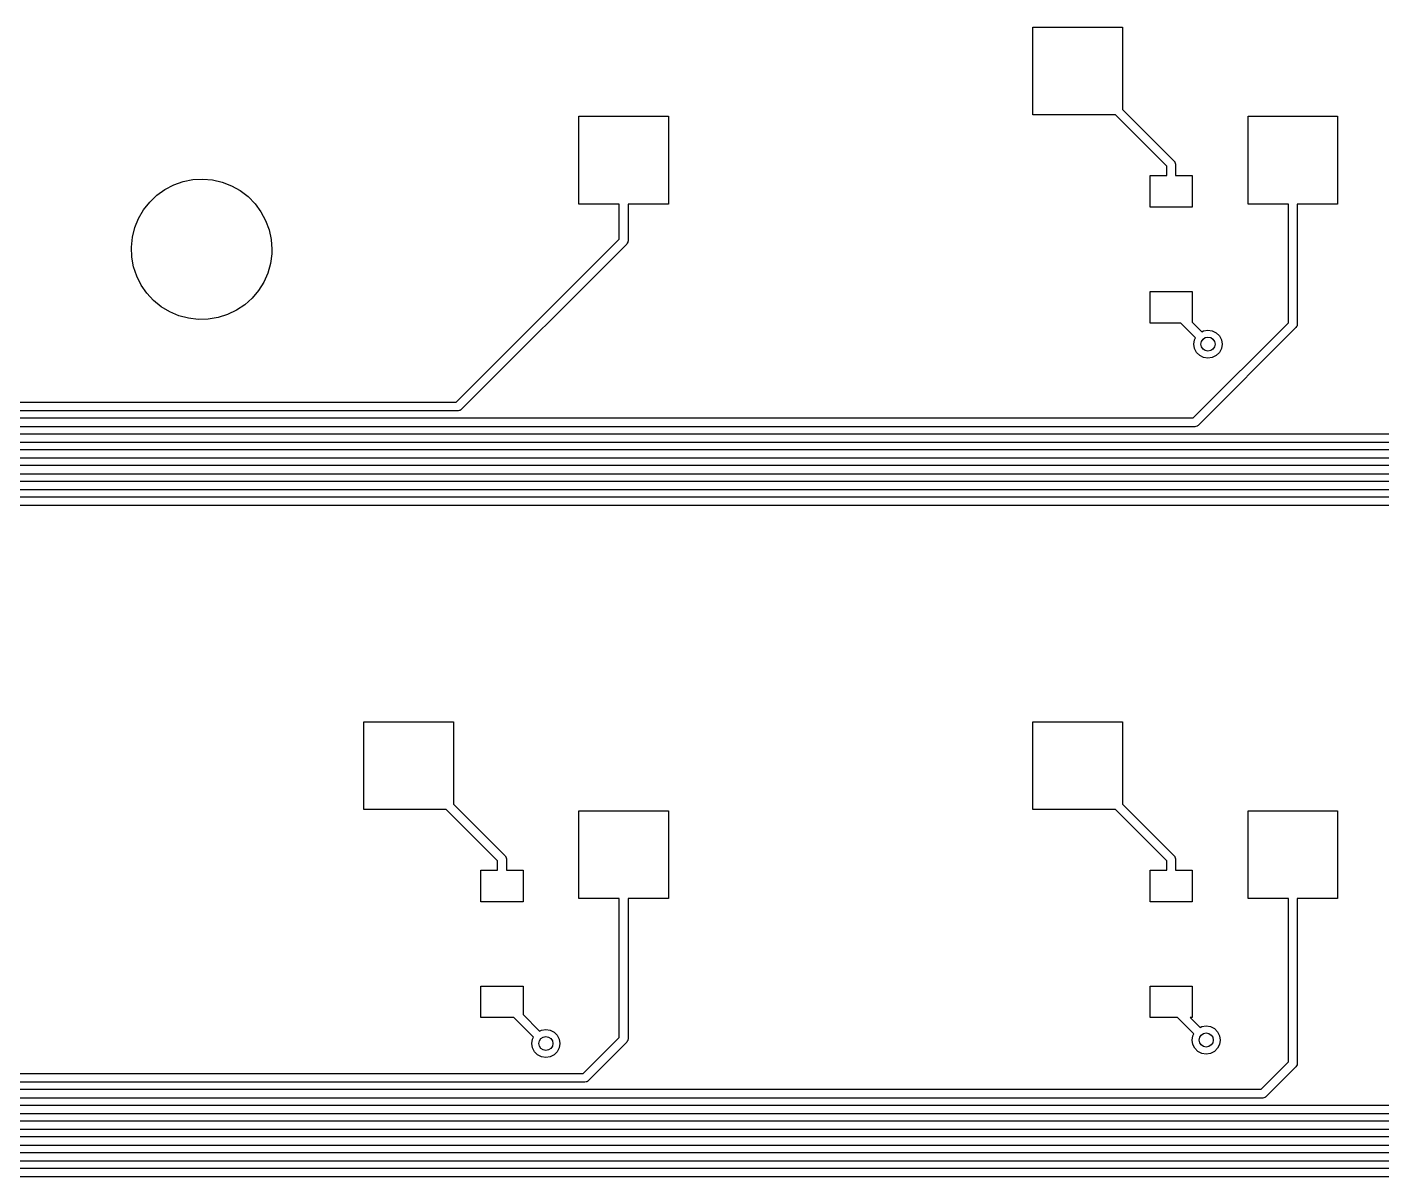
# Model space of a CAD drawing. Extents: x -27 to 355, y -108 to 35.
# Drawn here: x 14.03 to 52.6, y -26.42 to 6.33 of the extents above; entities that cross this region are included whole.
import ezdxf

# ---------------------------------------------------------------- set-up
doc = ezdxf.new("R2010")
doc.units = 0
doc.layers.add('BLACK', color=7, linetype='CONTINUOUS')

msp = doc.modelspace()

# ---------------------------------------------------------------- linework, layer by layer
at = {"layer": 'BLACK', "linetype": 'CONTINUOUS'}
for p, q in [((42.667, 3.83), (42.667, 6.33)), ((42.667, 6.33), (45.217, 6.33)), ((45.217, 6.33), (45.217, 3.98178)), ((45.217, 3.98178), (46.6884, 2.51039)), ((29.74, 1.29), (29.74, 3.79)), ((29.74, 3.79), (32.29, 3.79)), ((32.29, 3.79), (32.29, 1.29)), ((45.0152, 3.83), (42.667, 3.83)), ((46.475, 2.37022), (45.0152, 3.83)), ((48.79, 1.29), (48.79, 3.79)), ((48.79, 3.79), (51.34, 3.79)), ((51.34, 3.79), (51.34, 1.29)), ((46.475, 2.1), (46.475, 2.37022)), ((46.6884, 2.51039), (46.7017, 2.49255)), ((46.7017, 2.49255), (46.7052, 2.48953)), ((46.7052, 2.48953), (46.706, 2.48683)), ((46.706, 2.48683), (46.7099, 2.48164)), ((46.7099, 2.48164), (46.7163, 2.45154)), ((46.7163, 2.45154), (46.725, 2.422)), ((46.725, 2.422), (46.725, 2.1)), ((18.2057, 1.83551), (18.4723, 1.92911)), ((18.4723, 1.92911), (18.7493, 1.98423)), ((18.7493, 1.98423), (19.0314, 1.99975)), ((19.0314, 1.99975), (19.3129, 1.97538)), ((19.3129, 1.97538), (19.5881, 1.91159)), ((46, 1.2), (46, 2.1)), ((46, 2.1), (46.475, 2.1)), ((46.725, 2.1), (47.2, 2.1)), ((47.2, 2.1), (47.2, 1.2)), ((17.7252, 1.54103), (17.955, 1.70528)), ((17.955, 1.70528), (18.2057, 1.83551)), ((19.5881, 1.91159), (19.8516, 1.80965)), ((19.8516, 1.80965), (20.098, 1.67161)), ((20.098, 1.67161), (20.3226, 1.50022)), ((17.3458, 1.12417), (17.5207, 1.34603)), ((17.5207, 1.34603), (17.7252, 1.54103)), ((20.3226, 1.50022), (20.5208, 1.2989)), ((20.5208, 1.2989), (20.6887, 1.07165)), ((30.89, 1.29), (29.74, 1.29)), ((30.89, 0.28969), (30.89, 1.29)), ((32.29, 1.29), (31.14, 1.29)), ((31.14, 1.29), (31.14, 0.23791)), ((47.2, 1.2), (46, 1.2)), ((49.94, 1.29), (48.79, 1.29)), ((49.94, -2.08975), (49.94, 1.29)), ((51.34, 1.29), (50.19, 1.29)), ((50.19, 1.29), (50.19, -2.14152)), ((17.0979, 0.61803), (17.2039, 0.87988)), ((17.2039, 0.87988), (17.3458, 1.12417)), ((20.6887, 1.07165), (20.8228, 0.82303)), ((20.8228, 0.82303), (20.9206, 0.55798)), ((17.0298, 0.34386), (17.0979, 0.61803)), ((20.9206, 0.55798), (20.98, 0.2818)), ((17.001, 0.06282), (17.0298, 0.34386)), ((17.0121, -0.21947), (17.001, 0.06282)), ((20.98, 0.2818), (21, 0)), ((21, 0), (20.9961, -0.12558)), ((26.247, -4.35336), (30.89, 0.28969)), ((31.1034, 0.14952), (26.3871, -4.56675)), ((31.1182, 0.17655), (31.1034, 0.14952)), ((31.1349, 0.20241), (31.1182, 0.17655)), ((31.1358, 0.20881), (31.1349, 0.20241)), ((31.1371, 0.21128), (31.1358, 0.20881)), ((31.14, 0.23791), (31.1368, 0.21588)), ((31.1368, 0.21588), (31.1371, 0.21128)), ((17.0628, -0.49738), (17.0121, -0.21947)), ((20.9961, -0.12558), (20.9584, -0.40558)), ((17.1522, -0.76537), (17.0628, -0.49738)), ((17.2785, -1.01808), (17.1522, -0.76537)), ((20.8818, -0.67748), (20.7675, -0.93586)), ((20.9584, -0.40558), (20.8818, -0.67748)), ((17.4391, -1.25048), (17.2785, -1.01808)), ((20.7675, -0.93586), (20.618, -1.17557)), ((17.6309, -1.45794), (17.4391, -1.25048)), ((17.85, -1.6363), (17.6309, -1.45794)), ((20.4363, -1.39183), (20.2258, -1.58031)), ((20.618, -1.17557), (20.4363, -1.39183)), ((46, -2.1), (46, -1.2)), ((46, -1.2), (47.2, -1.2)), ((47.2, -1.2), (47.2, -2.07322)), ((18.092, -1.78201), (17.85, -1.6363)), ((18.3522, -1.89217), (18.092, -1.78201)), ((18.6252, -1.96457), (18.3522, -1.89217)), ((19.7362, -1.85955), (19.4669, -1.94474)), ((19.9909, -1.73726), (19.7362, -1.85955)), ((20.2258, -1.58031), (19.9909, -1.73726)), ((18.9058, -1.99778), (18.6252, -1.96457)), ((19.1882, -1.99112), (18.9058, -1.99778)), ((19.4669, -1.94474), (19.1882, -1.99112)), ((46.8732, -2.1), (46, -2.1)), ((47.2966, -2.52337), (46.8732, -2.1)), ((47.2, -2.07322), (47.4734, -2.34659)), ((47.2269, -4.80288), (49.94, -2.08975)), ((50.1534, -2.22991), (47.367, -5.01627)), ((47.5264, -2.31958), (47.65, -2.3)), ((47.65, -2.3), (47.7736, -2.31958)), ((50.1682, -2.20289), (50.1534, -2.22991)), ((50.1849, -2.17702), (50.1682, -2.20289)), ((50.1858, -2.17062), (50.1849, -2.17702)), ((50.1871, -2.16815), (50.1858, -2.17062)), ((50.19, -2.14152), (50.1868, -2.16355)), ((50.1868, -2.16355), (50.1871, -2.16815)), ((47.25, -2.7), (47.2696, -2.57639)), ((47.2696, -2.57639), (47.2966, -2.52337)), ((47.4734, -2.34659), (47.5264, -2.31958)), ((47.7736, -2.31958), (47.8851, -2.37639)), ((47.8851, -2.37639), (47.9736, -2.46489)), ((47.9736, -2.46489), (48.0304, -2.57639)), ((48.0304, -2.57639), (48.05, -2.7)), ((47.2696, -2.82361), (47.25, -2.7)), ((47.3264, -2.93511), (47.2696, -2.82361)), ((47.4149, -3.02361), (47.3264, -2.93511)), ((47.5264, -3.08042), (47.4149, -3.02361)), ((47.65, -3.1), (47.5264, -3.08042)), ((47.7736, -3.08042), (47.65, -3.1)), ((47.8851, -3.02361), (47.7736, -3.08042)), ((47.9736, -2.93511), (47.8851, -3.02361)), ((48.0304, -2.82361), (47.9736, -2.93511)), ((48.05, -2.7), (48.0304, -2.82361)), ((26.2987, -4.60336), (-6.22164, -4.60336)), ((-6.16986, -4.35336), (26.247, -4.35336)), ((26.3283, -4.59469), (26.2987, -4.60336)), ((26.3584, -4.58821), (26.3283, -4.59469)), ((26.3636, -4.58434), (26.3584, -4.58821)), ((26.3663, -4.58355), (26.3636, -4.58434)), ((26.3693, -4.58007), (26.3663, -4.58355)), ((26.3871, -4.56675), (26.3693, -4.58007)), ((-6.35606, -4.80288), (47.2269, -4.80288)), ((-6.54226, -5.2524), (65.4708, -5.2524)), ((47.2786, -5.05288), (-6.40784, -5.05288)), ((47.3082, -5.04421), (47.2786, -5.05288)), ((47.3383, -5.03773), (47.3082, -5.04421)), ((47.3435, -5.03386), (47.3383, -5.03773)), ((47.3462, -5.03307), (47.3435, -5.03386)), ((47.3492, -5.02959), (47.3462, -5.03307)), ((47.367, -5.01627), (47.3492, -5.02959)), ((-14.4758, -5.70192), (84.4412, -5.70192)), ((65.5225, -5.5024), (-6.59404, -5.5024)), ((-14.662, -6.15144), (112.453, -6.15144)), ((84.493, -5.95192), (-14.5276, -5.95192)), ((112.505, -6.40144), (-14.7138, -6.40144)), ((130.908, -6.85096), (-14.9, -6.85096)), ((-14.8482, -6.60096), (130.857, -6.60096)), ((150.3, -7.30048), (-15.1745, -7.30048)), ((-15.1227, -7.05048), (150.248, -7.05048)), ((23.617, -15.955), (23.617, -13.455)), ((23.617, -13.455), (26.167, -13.455)), ((26.167, -13.455), (26.167, -15.8032)), ((42.667, -15.955), (42.667, -13.455)), ((42.667, -13.455), (45.217, -13.455)), ((45.217, -13.455), (45.217, -15.8032)), ((26.167, -15.8032), (27.6384, -17.2746)), ((45.217, -15.8032), (46.6884, -17.2746)), ((25.9652, -15.955), (23.617, -15.955)), ((27.425, -17.4148), (25.9652, -15.955)), ((29.74, -18.495), (29.74, -15.995)), ((29.74, -15.995), (32.29, -15.995)), ((32.29, -15.995), (32.29, -18.495)), ((45.0152, -15.955), (42.667, -15.955)), ((46.475, -17.4148), (45.0152, -15.955)), ((48.79, -18.495), (48.79, -15.995)), ((48.79, -15.995), (51.34, -15.995)), ((51.34, -15.995), (51.34, -18.495)), ((27.6384, -17.2746), (27.6517, -17.2924)), ((27.6517, -17.2924), (27.6552, -17.2955)), ((27.6552, -17.2955), (27.656, -17.2982)), ((27.656, -17.2982), (27.6599, -17.3034)), ((27.6599, -17.3034), (27.6663, -17.3335)), ((27.6663, -17.3335), (27.675, -17.363)), ((46.6884, -17.2746), (46.7017, -17.2924)), ((46.7017, -17.2924), (46.7052, -17.2955)), ((46.7052, -17.2955), (46.706, -17.2982)), ((46.706, -17.2982), (46.7099, -17.3034)), ((46.7099, -17.3034), (46.7163, -17.3335)), ((46.7163, -17.3335), (46.725, -17.363)), ((26.95, -18.585), (26.95, -17.685)), ((26.95, -17.685), (27.425, -17.685)), ((27.425, -17.685), (27.425, -17.4148)), ((27.675, -17.363), (27.675, -17.685)), ((27.675, -17.685), (28.15, -17.685)), ((28.15, -17.685), (28.15, -18.585)), ((46, -18.585), (46, -17.685)), ((46, -17.685), (46.475, -17.685)), ((46.475, -17.685), (46.475, -17.4148)), ((46.725, -17.363), (46.725, -17.685)), ((46.725, -17.685), (47.2, -17.685)), ((47.2, -17.685), (47.2, -18.585)), ((30.89, -18.495), (29.74, -18.495)), ((30.89, -22.4466), (30.89, -18.495)), ((32.29, -18.495), (31.14, -18.495)), ((31.14, -18.495), (31.14, -22.4984)), ((49.94, -18.495), (48.79, -18.495)), ((49.94, -23.1461), (49.94, -18.495)), ((51.34, -18.495), (50.19, -18.495)), ((50.19, -18.495), (50.19, -23.1979)), ((28.15, -18.585), (26.95, -18.585)), ((47.2, -18.585), (46, -18.585)), ((26.95, -21.885), (26.95, -20.985)), ((26.95, -20.985), (28.15, -20.985)), ((28.15, -20.985), (28.15, -21.7957)), ((46, -21.885), (46, -20.985)), ((46, -20.985), (47.2, -20.985)), ((47.2, -20.985), (47.2, -21.885)), ((27.8857, -21.885), (26.95, -21.885)), ((28.4466, -22.4459), (27.8857, -21.885)), ((28.15, -21.7957), (28.6234, -22.2691)), ((46.7857, -21.885), (46, -21.885)), ((47.2466, -22.3459), (46.7857, -21.885)), ((47.2, -21.885), (47.1393, -21.885)), ((47.1393, -21.885), (47.4234, -22.1691)), ((28.6234, -22.2691), (28.6764, -22.2421)), ((28.6764, -22.2421), (28.8, -22.2225)), ((28.8, -22.2225), (28.9236, -22.2421)), ((28.9236, -22.2421), (29.0351, -22.2989)), ((29.0351, -22.2989), (29.1236, -22.3874)), ((47.2196, -22.3989), (47.2466, -22.3459)), ((47.4234, -22.1691), (47.4764, -22.1421)), ((47.4764, -22.1421), (47.6, -22.1225)), ((47.6, -22.1225), (47.7236, -22.1421)), ((47.7236, -22.1421), (47.8351, -22.1989)), ((47.8351, -22.1989), (47.9236, -22.2874)), ((47.9236, -22.2874), (47.9804, -22.3989)), ((28.4, -22.6225), (28.4196, -22.4989)), ((28.4196, -22.7461), (28.4, -22.6225)), ((28.4196, -22.4989), (28.4466, -22.4459)), ((28.4764, -22.8576), (28.4196, -22.7461)), ((29.1236, -22.3874), (29.1804, -22.4989)), ((29.1804, -22.7461), (29.1236, -22.8576)), ((29.1804, -22.4989), (29.2, -22.6225)), ((29.2, -22.6225), (29.1804, -22.7461)), ((29.8616, -23.475), (30.89, -22.4466)), ((31.1034, -22.5867), (30.0017, -23.6884)), ((31.1182, -22.5597), (31.1034, -22.5867)), ((31.1349, -22.5339), (31.1182, -22.5597)), ((31.1358, -22.5275), (31.1349, -22.5339)), ((31.1371, -22.525), (31.1358, -22.5275)), ((31.14, -22.4984), (31.1368, -22.5204)), ((31.1368, -22.5204), (31.1371, -22.525)), ((47.2, -22.5225), (47.2196, -22.3989)), ((47.2196, -22.6461), (47.2, -22.5225)), ((47.2764, -22.7576), (47.2196, -22.6461)), ((47.9804, -22.6461), (47.9236, -22.7576)), ((47.9804, -22.3989), (48, -22.5225)), ((48, -22.5225), (47.9804, -22.6461)), ((28.5649, -22.9461), (28.4764, -22.8576)), ((28.6764, -23.0029), (28.5649, -22.9461)), ((28.8, -23.0225), (28.6764, -23.0029)), ((28.9236, -23.0029), (28.8, -23.0225)), ((29.0351, -22.9461), (28.9236, -23.0029)), ((29.1236, -22.8576), (29.0351, -22.9461)), ((47.3649, -22.8461), (47.2764, -22.7576)), ((47.4764, -22.9029), (47.3649, -22.8461)), ((47.6, -22.9225), (47.4764, -22.9029)), ((47.7236, -22.9029), (47.6, -22.9225)), ((47.8351, -22.8461), (47.7236, -22.9029)), ((47.9236, -22.7576), (47.8351, -22.8461)), ((-5.94822, -23.475), (29.8616, -23.475)), ((49.1616, -23.9245), (49.94, -23.1461)), ((50.1534, -23.2863), (49.3017, -24.1379)), ((50.1682, -23.2592), (50.1534, -23.2863)), ((50.1849, -23.2334), (50.1682, -23.2592)), ((50.1858, -23.227), (50.1849, -23.2334)), ((50.1871, -23.2245), (50.1858, -23.227)), ((50.19, -23.1979), (50.1868, -23.2199)), ((50.1868, -23.2199), (50.1871, -23.2245)), ((29.9134, -23.725), (-6, -23.725)), ((29.9429, -23.7163), (29.9134, -23.725)), ((29.973, -23.7099), (29.9429, -23.7163)), ((29.9782, -23.706), (29.973, -23.7099)), ((29.9809, -23.7052), (29.9782, -23.706)), ((29.9839, -23.7017), (29.9809, -23.7052)), ((30.0017, -23.6884), (29.9839, -23.7017)), ((49.2134, -24.1745), (-6.1862, -24.1745)), ((-6.13442, -23.9245), (49.1616, -23.9245)), ((49.2429, -24.1659), (49.2134, -24.1745)), ((49.273, -24.1594), (49.2429, -24.1659)), ((49.2782, -24.1555), (49.273, -24.1594)), ((49.2809, -24.1547), (49.2782, -24.1555)), ((49.2839, -24.1512), (49.2809, -24.1547)), ((49.3017, -24.1379), (49.2839, -24.1512)), ((59.2652, -24.624), (-6.37239, -24.624)), ((-6.32062, -24.374), (59.2135, -24.374)), ((-6.54856, -24.8236), (59.3997, -24.8236)), ((59.4514, -25.0736), (-6.49678, -25.0736)), ((-6.36236, -25.2731), (59.8695, -25.2731)), ((59.8177, -25.5231), (-6.31058, -25.5231)), ((-6.17616, -25.7226), (59.6833, -25.7226)), ((59.6315, -25.9726), (-6.12439, -25.9726)), ((-5.98997, -26.1721), (59.4971, -26.1721)), ((59.4453, -26.4221), (-5.93819, -26.4221))]:
    msp.add_line(p, q, dxfattribs=at)
at = {"layer": 'BLACK'}
for centre in [(47.65, -2.7), (47.6, -22.5225), (28.8, -22.6225)]:
    msp.add_circle(centre, 0.2, dxfattribs=at)

doc.saveas('drawing.dxf')
